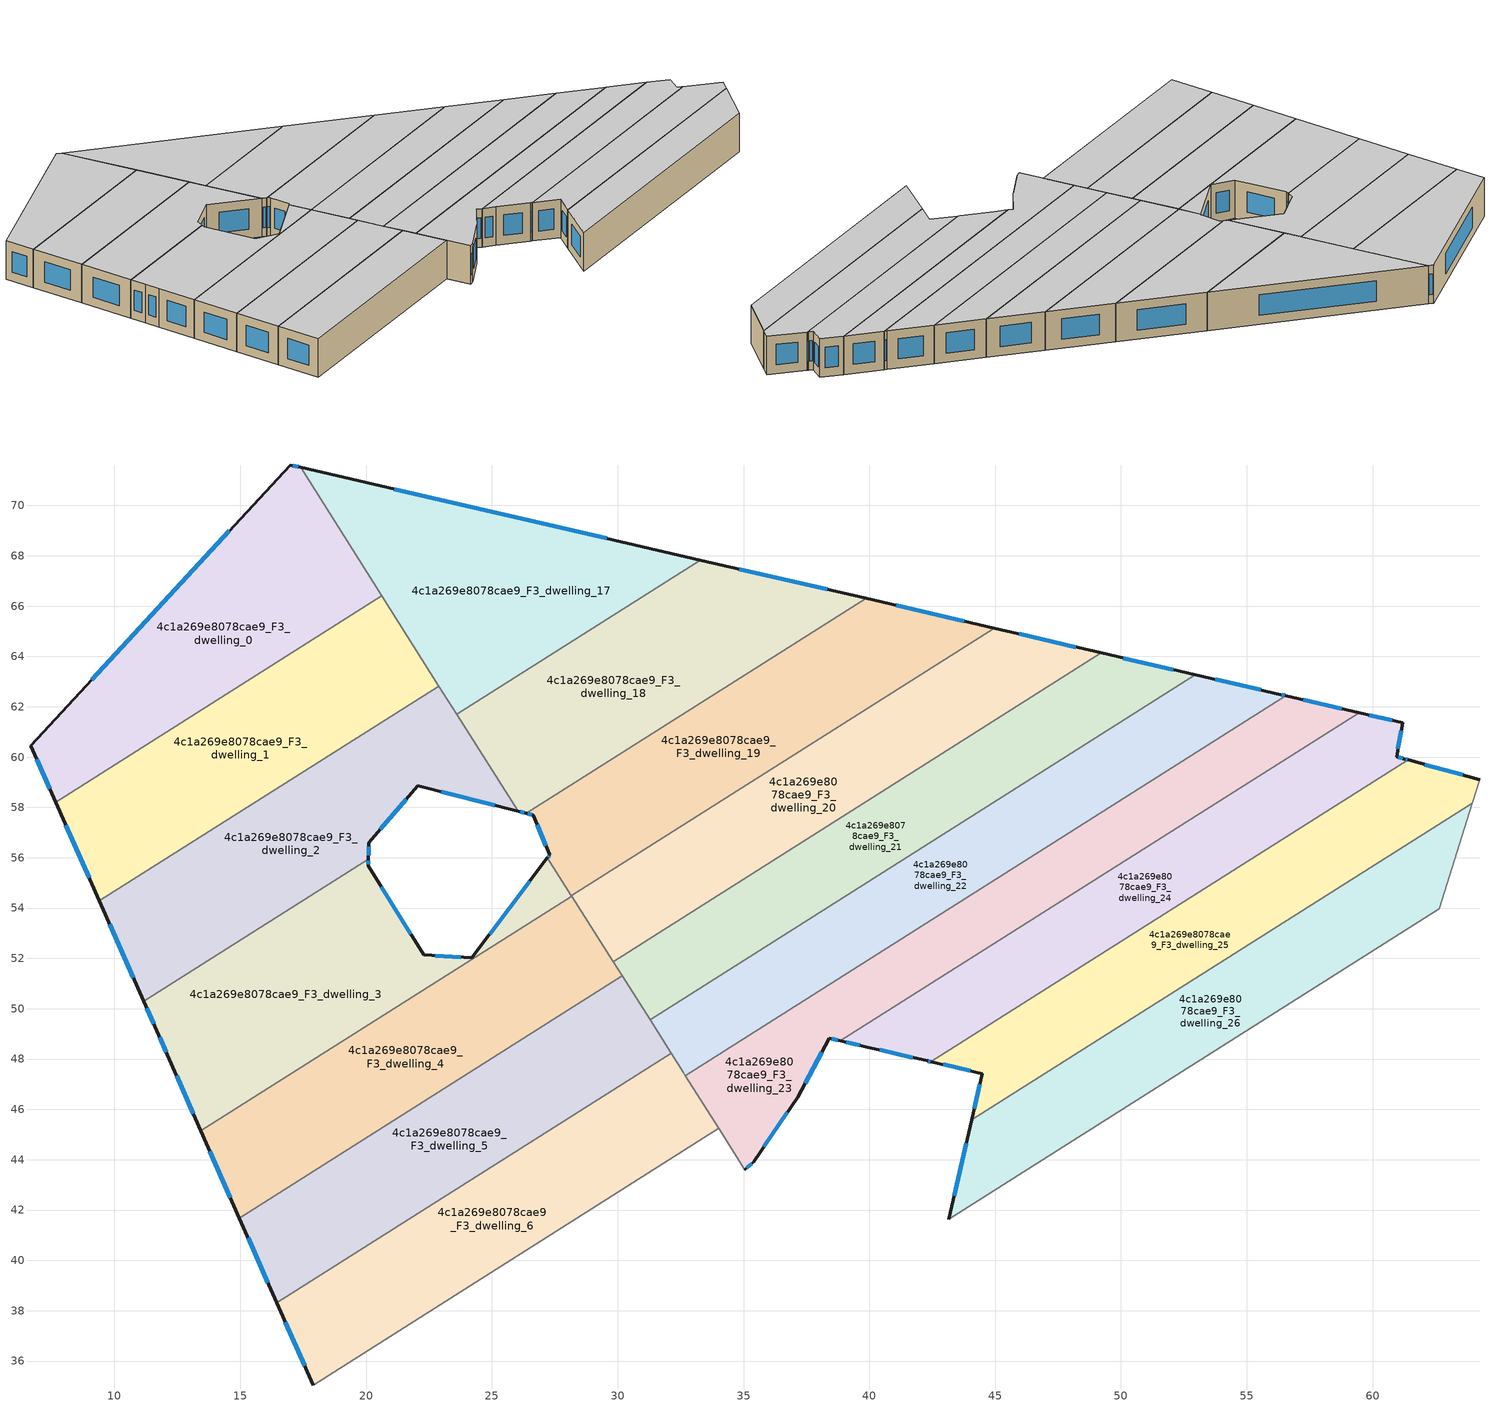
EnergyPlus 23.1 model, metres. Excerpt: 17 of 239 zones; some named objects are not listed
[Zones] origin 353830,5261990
4c1a269e8078cae9_F3_dwelling_0
 floor to 4c1a269e8078cae9_F2_dwelling_0 (EU_floor_Construction): 17.4,71.51 20.62,66.41 7.66,58.21 6.68,60.45 16.98,71.61 z9
 wall outside (EU_wall_Construction): 17.4,71.51 16.98,71.61 6.68,60.45 7.66,58.21 z9:12
 wall to 4c1a269e8078cae9_F3_dwelling_1 (EU_wall_Construction): 7.66,58.21 20.62,66.41 z9:12
 wall to 4c1a269e8078cae9_F3_dwelling_17 (EU_wall_Construction): 20.62,66.41 17.4,71.51 z9:12
 window (EU_Window_Construction): 6.91,59.92 7.43,58.74 / 14.56,68.99 9.1,63.07 / 17.3,71.53 17.08,71.59 z9.7:11.3
 ceiling to 4c1a269e8078cae9_F4_dwelling_0 (EU_floor_Construction): 20.62,66.41 17.4,71.51 16.98,71.61 6.68,60.45 7.66,58.21 z12
4c1a269e8078cae9_F3_dwelling_1
 floor to 4c1a269e8078cae9_F2_dwelling_1 (EU_floor_Construction): 20.62,66.41 22.9,62.82 9.4,54.29 7.66,58.21 z9
 wall outside (EU_wall_Construction): 7.66,58.21 9.4,54.29 z9:12
 wall to 4c1a269e8078cae9_F3_dwelling_2 (EU_wall_Construction): 9.4,54.29 22.9,62.82 z9:12
 wall to 4c1a269e8078cae9_F3_dwelling_17 (EU_wall_Construction): 22.9,62.82 20.62,66.41 z9:12
 window (EU_Window_Construction): 8.07,57.29 8.99,55.21 z9.7:11.3
 ceiling to 4c1a269e8078cae9_F4_dwelling_1 (EU_floor_Construction): 22.9,62.82 20.62,66.41 7.66,58.21 9.4,54.29 z12
4c1a269e8078cae9_F3_dwelling_17
 floor to 4c1a269e8078cae9_F2_dwelling_17 (EU_floor_Construction): 33.29,67.83 23.6,61.7 17.4,71.51 z9
 wall outside (EU_wall_Construction): 33.29,67.83 17.4,71.51 z9:12
 wall to 4c1a269e8078cae9_F3_dwelling_18 (EU_wall_Construction): 23.6,61.7 33.29,67.83 z9:12
 wall to 4c1a269e8078cae9_F3_dwelling_2 (EU_wall_Construction): 22.9,62.82 23.6,61.7 z9:12
 window (EU_Window_Construction): 29.56,68.69 21.13,70.65 z9.7:11.3
 ceiling to 4c1a269e8078cae9_F4_dwelling_17 (EU_floor_Construction): 33.29,67.83 17.4,71.51 23.6,61.7 z12
4c1a269e8078cae9_F3_dwelling_18
 floor to 4c1a269e8078cae9_F2_dwelling_18 (EU_floor_Construction): 39.87,66.3 26.36,57.76 26.05,57.84 23.6,61.7 33.29,67.83 z9
 wall outside (EU_wall_Construction): 39.87,66.3 33.29,67.83 / 26.05,57.84 26.36,57.76 z9:12
 wall to 4c1a269e8078cae9_F3_dwelling_19 (EU_wall_Construction): 26.36,57.76 39.87,66.3 z9:12
 wall to 4c1a269e8078cae9_F3_dwelling_2 (EU_wall_Construction): 23.6,61.7 26.05,57.84 z9:12
 window (EU_Window_Construction): 38.32,66.66 34.83,67.47 / 26.12,57.82 26.29,57.78 z9.7:11.3
 ceiling to 4c1a269e8078cae9_F4_dwelling_18 (EU_floor_Construction): 39.87,66.3 33.29,67.83 23.6,61.7 26.05,57.84 26.36,57.76 z12
4c1a269e8078cae9_F3_dwelling_19
 floor to 4c1a269e8078cae9_F2_dwelling_19 (EU_floor_Construction): 44.96,65.12 28.16,54.5 27.21,56 27.3,56.12 26.64,57.69 26.36,57.76 39.87,66.3 z9
 wall outside (EU_wall_Construction): 26.36,57.76 26.64,57.69 27.3,56.12 27.21,56 / 44.96,65.12 39.87,66.3 z9:12
 wall to 4c1a269e8078cae9_F3_dwelling_20 (EU_wall_Construction): 28.16,54.5 44.96,65.12 z9:12
 wall to 4c1a269e8078cae9_F3_dwelling_3 (EU_wall_Construction): 27.21,56 28.16,54.5 z9:12
 window (EU_Window_Construction): 26.43,57.74 26.58,57.71 / 43.76,65.4 41.06,66.03 / 27.28,56.09 27.23,56.03 / 26.8,57.32 27.14,56.49 z9.7:11.3
 ceiling to 4c1a269e8078cae9_F4_dwelling_19 (EU_floor_Construction): 44.96,65.12 39.87,66.3 26.36,57.76 26.64,57.69 27.3,56.12 27.21,56 28.16,54.5 z12
4c1a269e8078cae9_F3_dwelling_2
 floor to 4c1a269e8078cae9_F2_dwelling_2 (EU_floor_Construction): 22.9,62.82 26.05,57.84 22.06,58.86 20.11,56.6 20.09,55.94 11.17,50.29 9.4,54.29 z9
 wall outside (EU_wall_Construction): 20.09,55.94 20.11,56.6 22.06,58.86 26.05,57.84 / 9.4,54.29 11.17,50.29 z9:12
 wall to 4c1a269e8078cae9_F3_dwelling_3 (EU_wall_Construction): 11.17,50.29 20.09,55.94 z9:12
 window (EU_Window_Construction): 23,58.62 25.11,58.08 / 20.57,57.13 21.6,58.33 / 20.1,56.09 20.11,56.44 / 9.82,53.35 10.75,51.23 z9.7:11.3
 ceiling to 4c1a269e8078cae9_F4_dwelling_2 (EU_floor_Construction): 26.05,57.84 22.9,62.82 9.4,54.29 11.17,50.29 20.09,55.94 20.11,56.6 22.06,58.86 z12
4c1a269e8078cae9_F3_dwelling_20
 floor to 4c1a269e8078cae9_F2_dwelling_20 (EU_floor_Construction): 49.21,64.14 29.82,51.88 28.16,54.5 44.96,65.12 z9
 wall outside (EU_wall_Construction): 49.21,64.14 44.96,65.12 z9:12
 wall to 4c1a269e8078cae9_F3_dwelling_21 (EU_wall_Construction): 29.82,51.88 49.21,64.14 z9:12
 wall to 4c1a269e8078cae9_F3_dwelling_4 (EU_wall_Construction): 28.17,54.48 29.82,51.88 z9:12
 wall to 4c1a269e8078cae9_F3_dwelling_3 (EU_wall_Construction): 28.16,54.5 28.17,54.48 z9:12
 window (EU_Window_Construction): 48.21,64.37 45.95,64.89 z9.7:11.3
 ceiling to 4c1a269e8078cae9_F4_dwelling_20 (EU_floor_Construction): 49.21,64.14 44.96,65.12 28.16,54.5 29.82,51.88 z12
4c1a269e8078cae9_F3_dwelling_21
 floor to 4c1a269e8078cae9_F2_dwelling_21 (EU_floor_Construction): 52.96,63.27 31.28,49.56 29.82,51.88 49.21,64.14 z9
 wall outside (EU_wall_Construction): 52.96,63.27 49.21,64.14 z9:12
 wall to 4c1a269e8078cae9_F3_dwelling_22 (EU_wall_Construction): 31.28,49.56 52.96,63.27 z9:12
 wall to 4c1a269e8078cae9_F3_dwelling_5 (EU_wall_Construction): 30.18,51.31 31.28,49.56 z9:12
 wall to 4c1a269e8078cae9_F3_dwelling_4 (EU_wall_Construction): 29.82,51.88 30.18,51.31 z9:12
 window (EU_Window_Construction): 52.08,63.48 50.09,63.94 z9.7:11.3
 ceiling to 4c1a269e8078cae9_F4_dwelling_21 (EU_floor_Construction): 52.96,63.27 49.21,64.14 29.82,51.88 31.28,49.56 z12
4c1a269e8078cae9_F3_dwelling_22
 floor to 4c1a269e8078cae9_F2_dwelling_22 (EU_floor_Construction): 56.34,62.49 56.55,62.44 32.69,47.34 32.61,47.47 31.28,49.56 52.96,63.27 z9
 wall outside (EU_wall_Construction): 56.55,62.44 56.34,62.49 52.96,63.27 z9:12
 wall to 4c1a269e8078cae9_F3_dwelling_23 (EU_wall_Construction): 32.69,47.34 56.55,62.44 z9:12
 wall to 4c1a269e8078cae9_F3_dwelling_6 (EU_wall_Construction): 32.12,48.23 32.61,47.47 32.69,47.34 z9:12
 wall to 4c1a269e8078cae9_F3_dwelling_5 (EU_wall_Construction): 31.28,49.56 32.12,48.23 z9:12
 window (EU_Window_Construction): 55.55,62.67 53.75,63.09 / 56.5,62.45 56.39,62.47 z9.7:11.3
 ceiling to 4c1a269e8078cae9_F4_dwelling_22 (EU_floor_Construction): 56.55,62.44 56.34,62.49 52.96,63.27 31.28,49.56 32.61,47.47 32.69,47.34 z12
4c1a269e8078cae9_F3_dwelling_23
 floor to 4c1a269e8078cae9_F2_dwelling_23 (EU_floor_Construction): 59.47,61.76 38.85,48.72 38.4,48.82 37.15,46.49 35.4,43.92 35.06,43.6 32.69,47.34 56.55,62.44 z9
 wall outside (EU_wall_Construction): 59.47,61.76 56.55,62.44 / 35.06,43.6 35.4,43.92 37.15,46.49 38.4,48.82 38.85,48.72 z9:12
 wall to 4c1a269e8078cae9_F3_dwelling_24 (EU_wall_Construction): 38.85,48.72 59.47,61.76 z9:12
 wall to 4c1a269e8078cae9_F3_dwelling_7 (EU_wall_Construction): 34.01,45.25 35.06,43.6 z9:12
 wall to 4c1a269e8078cae9_F3_dwelling_6 (EU_wall_Construction): 32.69,47.34 34.01,45.25 z9:12
 window (EU_Window_Construction): 58.78,61.92 57.23,62.28 / 38.51,48.8 38.75,48.74 / 37.45,47.03 38.11,48.27 / 35.81,44.52 36.74,45.88 / 35.14,43.67 35.32,43.84 z9.7:11.3
 ceiling to 4c1a269e8078cae9_F4_dwelling_23 (EU_floor_Construction): 59.47,61.76 56.55,62.44 32.69,47.34 35.06,43.6 35.4,43.92 37.15,46.49 38.4,48.82 38.85,48.72 z12
4c1a269e8078cae9_F3_dwelling_24
 floor to 4c1a269e8078cae9_F2_dwelling_24 (EU_floor_Construction): 61.19,61.36 60.95,60.01 61.28,59.92 61.41,59.89 42.45,47.89 42.31,47.93 39.84,48.5 38.85,48.72 59.47,61.76 z9
 wall outside (EU_wall_Construction): 38.85,48.72 39.84,48.5 42.31,47.93 42.45,47.89 / 61.41,59.89 61.28,59.92 60.95,60.01 61.19,61.36 59.47,61.76 z9:12
 wall to 4c1a269e8078cae9_F3_dwelling_25 (EU_wall_Construction): 42.45,47.89 61.41,59.89 z9:12
 window (EU_Window_Construction): 40.42,48.36 41.73,48.06 / 39.08,48.67 39.61,48.55 / 60.79,61.46 59.87,61.67 / 61.01,60.33 61.13,61.05 / 61.2,59.94 61.03,59.99 / 61.38,59.9 61.31,59.92 / 42.34,47.92 42.42,47.9 z9.7:11.3
 ceiling to 4c1a269e8078cae9_F4_dwelling_24 (EU_floor_Construction): 61.41,59.89 61.28,59.92 60.95,60.01 61.19,61.36 59.47,61.76 38.85,48.72 39.84,48.5 42.31,47.93 42.45,47.89 z12
4c1a269e8078cae9_F3_dwelling_25
 floor to 4c1a269e8078cae9_F2_dwelling_25 (EU_floor_Construction): 64.25,59.11 63.96,58.17 44.07,45.59 44.49,47.42 42.45,47.89 61.41,59.89 z9
 wall outside (EU_wall_Construction): 42.45,47.89 44.49,47.42 44.07,45.59 / 64.25,59.11 61.41,59.89 z9:12
 wall to 4c1a269e8078cae9_F3_dwelling_26 (EU_wall_Construction): 44.07,45.59 63.96,58.17 z9:12
 wall adiabatic (EU_wall_Construction): 63.96,58.17 64.25,59.11 z9:12
 window (EU_Window_Construction): 44.4,46.99 44.17,46.02 / 42.93,47.78 44.01,47.53 / 63.58,59.29 62.07,59.7 z9.7:11.3
 ceiling to 4c1a269e8078cae9_F4_dwelling_25 (EU_floor_Construction): 63.96,58.17 64.25,59.11 61.41,59.89 42.45,47.89 44.49,47.42 44.07,45.59 z12
4c1a269e8078cae9_F3_dwelling_26
 floor to 4c1a269e8078cae9_F2_dwelling_26 (EU_floor_Construction): 63.96,58.17 62.66,53.97 43.16,41.63 44.07,45.59 z9
 wall outside (EU_wall_Construction): 44.07,45.59 43.16,41.63 z9:12
 wall to 4c1a269e8078cae9_F3_dwelling_27 (EU_wall_Construction): 43.16,41.63 62.66,53.97 z9:12
 wall adiabatic (EU_wall_Construction): 62.66,53.97 63.96,58.17 z9:12
 window (EU_Window_Construction): 43.86,44.66 43.37,42.56 z9.7:11.3
 ceiling to 4c1a269e8078cae9_F4_dwelling_26 (EU_floor_Construction): 62.66,53.97 63.96,58.17 44.07,45.59 43.16,41.63 z12
4c1a269e8078cae9_F3_dwelling_3
 floor to 4c1a269e8078cae9_F2_dwelling_3 (EU_floor_Construction): 27.21,56 28.17,54.48 13.43,45.15 12.18,48 11.69,49.12 11.17,50.29 20.09,55.94 20.09,55.67 22.29,52.14 24.21,52.02 z9
 wall outside (EU_wall_Construction): 27.21,56 24.21,52.02 22.29,52.14 20.09,55.67 20.09,55.94 / 11.17,50.29 11.69,49.12 12.18,48 13.43,45.15 z9:12
 wall to 4c1a269e8078cae9_F3_dwelling_4 (EU_wall_Construction): 13.43,45.15 28.17,54.48 z9:12
 window (EU_Window_Construction): 20.09,55.74 20.09,55.88 / 21.77,52.97 20.61,54.84 / 23.76,52.05 22.74,52.11 / 26.51,55.07 24.91,52.96 / 12.47,47.33 13.14,45.82 / 11.8,48.86 12.06,48.26 / 11.29,50.02 11.57,49.4 z9.7:11.3
 ceiling to 4c1a269e8078cae9_F4_dwelling_3 (EU_floor_Construction): 24.21,52.02 22.29,52.14 20.09,55.67 20.09,55.94 11.17,50.29 11.69,49.12 12.18,48 13.43,45.15 28.17,54.48 27.21,56 z12
4c1a269e8078cae9_F3_dwelling_4
 floor to 4c1a269e8078cae9_F2_dwelling_4 (EU_floor_Construction): 28.17,54.48 30.18,51.31 14.97,41.68 13.43,45.15 z9
 wall outside (EU_wall_Construction): 13.43,45.15 14.97,41.68 z9:12
 wall to 4c1a269e8078cae9_F3_dwelling_5 (EU_wall_Construction): 14.97,41.68 30.18,51.31 z9:12
 window (EU_Window_Construction): 13.79,44.34 14.61,42.5 z9.7:11.3
 ceiling to 4c1a269e8078cae9_F4_dwelling_4 (EU_floor_Construction): 30.18,51.31 28.17,54.48 13.43,45.15 14.97,41.68 z12
4c1a269e8078cae9_F3_dwelling_5
 floor to 4c1a269e8078cae9_F2_dwelling_5 (EU_floor_Construction): 30.18,51.31 32.12,48.23 16.45,38.32 14.97,41.68 z9
 wall outside (EU_wall_Construction): 14.97,41.68 16.45,38.32 z9:12
 wall to 4c1a269e8078cae9_F3_dwelling_6 (EU_wall_Construction): 16.45,38.32 32.12,48.23 z9:12
 window (EU_Window_Construction): 15.31,40.89 16.1,39.11 z9.7:11.3
 ceiling to 4c1a269e8078cae9_F4_dwelling_5 (EU_floor_Construction): 32.12,48.23 30.18,51.31 14.97,41.68 16.45,38.32 z12
4c1a269e8078cae9_F3_dwelling_6
 floor to 4c1a269e8078cae9_F2_dwelling_6 (EU_floor_Construction): 32.12,48.23 34.01,45.25 17.89,35.05 16.45,38.32 z9
 wall outside (EU_wall_Construction): 16.45,38.32 17.89,35.05 z9:12
 wall to 4c1a269e8078cae9_F3_dwelling_7 (EU_wall_Construction): 17.89,35.05 34.01,45.25 z9:12
 window (EU_Window_Construction): 16.79,37.55 17.56,35.82 z9.7:11.3
 ceiling to 4c1a269e8078cae9_F4_dwelling_6 (EU_floor_Construction): 34.01,45.25 32.12,48.23 16.45,38.32 17.89,35.05 z12
[Building]
EU S2 Campaign: North Axis=0; Terrain=City; Solar Distribution=FullExterior
[Site:Location]
Budapest.Ferenc.Liszt.Intl.AP: Latitude=47.437; Longitude=19.256; Time Zone=1; Elevation=185
[SizingPeriod:WeatherFileDays]
AnnualSizingPeriod: Begin Month=1; Begin Day of Month=1; End Month=12; End Day of Month=31; Day of Week for Start Day=Monday; Use Weather File Daylight Saving Period=No; Use Weather File Rain and Snow Indicators=No
[MATERIAL]
EU_InternalMass_Material: Roughness=MediumRough; Thickness=0.1; Conductivity=1; Density=1800; Specific Heat=900; Thermal Absorptance=0.9; Solar Absorptance=0.7; Visible Absorptance=0.7
[MATERIAL:NOMASS] Roughness=MediumRough; Thermal Absorptance=0.9; Solar Absorptance=0.7; Visible Absorptance=0.7
Name | Thermal Resistance
EU_wall_NoMass | 0.832559
EU_floor_NoMass | 0.872794
[WINDOWMATERIAL:SIMPLEGLAZINGSYSTEM]
EU_Window_SimpleGlazing: UFactor=2.79869; Solar Heat Gain Coefficient=0.75; Visible Transmittance=0.75
[CONSTRUCTION]
EU_wall_Construction: EU_wall_NoMass
EU_floor_Construction: EU_floor_NoMass
EU_Window_Construction: EU_Window_SimpleGlazing
EU_InternalMass_Construction: EU_InternalMass_Material
[ZONE] Type=1; Multiplier=1; Ceiling Height=autocalculate; Floor Area=autocalculate; Part of Total Floor Area=Yes
Name | Volume
4c1a269e8078cae9_F3_dwelling_0 | 199.47
4c1a269e8078cae9_F3_dwelling_1 | 199.476
4c1a269e8078cae9_F3_dwelling_17 | 199.45
4c1a269e8078cae9_F3_dwelling_18 | 199.473
4c1a269e8078cae9_F3_dwelling_19 | 199.465
4c1a269e8078cae9_F3_dwelling_2 | 202.986
4c1a269e8078cae9_F3_dwelling_20; 4c1a269e8078cae9_F3_dwelling_26 | 199.463
4c1a269e8078cae9_F3_dwelling_21 | 199.5
4c1a269e8078cae9_F3_dwelling_22 | 212.153
4c1a269e8078cae9_F3_dwelling_23 | 206.153
4c1a269e8078cae9_F3_dwelling_24 | 186.846
4c1a269e8078cae9_F3_dwelling_25 | 192.716
4c1a269e8078cae9_F3_dwelling_3 | 195.958
4c1a269e8078cae9_F3_dwelling_4 | 199.49
4c1a269e8078cae9_F3_dwelling_5 | 199.446
4c1a269e8078cae9_F3_dwelling_6 | 199.474
[INTERNALMASS] Construction=EU_InternalMass_Construction
Name | Zone or ZoneList | Surface Area
4c1a269e8078cae9_F3_dwelling_0_EU_InternalMass | 4c1a269e8078cae9_F3_dwelling_0 | 66.4902
4c1a269e8078cae9_F3_dwelling_1_EU_InternalMass | 4c1a269e8078cae9_F3_dwelling_1 | 66.4919
4c1a269e8078cae9_F3_dwelling_2_EU_InternalMass | 4c1a269e8078cae9_F3_dwelling_2 | 67.662
4c1a269e8078cae9_F3_dwelling_3_EU_InternalMass | 4c1a269e8078cae9_F3_dwelling_3 | 65.3195
4c1a269e8078cae9_F3_dwelling_4_EU_InternalMass | 4c1a269e8078cae9_F3_dwelling_4 | 66.4966
4c1a269e8078cae9_F3_dwelling_5_EU_InternalMass | 4c1a269e8078cae9_F3_dwelling_5 | 66.482
4c1a269e8078cae9_F3_dwelling_6_EU_InternalMass | 4c1a269e8078cae9_F3_dwelling_6 | 66.4914
4c1a269e8078cae9_F3_dwelling_17_EU_InternalMass | 4c1a269e8078cae9_F3_dwelling_17 | 66.4834
4c1a269e8078cae9_F3_dwelling_18_EU_InternalMass | 4c1a269e8078cae9_F3_dwelling_18 | 66.4909
4c1a269e8078cae9_F3_dwelling_19_EU_InternalMass | 4c1a269e8078cae9_F3_dwelling_19 | 66.4884
4c1a269e8078cae9_F3_dwelling_20_EU_InternalMass | 4c1a269e8078cae9_F3_dwelling_20 | 66.4875
4c1a269e8078cae9_F3_dwelling_21_EU_InternalMass | 4c1a269e8078cae9_F3_dwelling_21 | 66.5001
4c1a269e8078cae9_F3_dwelling_22_EU_InternalMass | 4c1a269e8078cae9_F3_dwelling_22 | 70.714
4c1a269e8078cae9_F3_dwelling_23_EU_InternalMass | 4c1a269e8078cae9_F3_dwelling_23 | 68.7216
4c1a269e8078cae9_F3_dwelling_24_EU_InternalMass | 4c1a269e8078cae9_F3_dwelling_24 | 62.2798
4c1a269e8078cae9_F3_dwelling_25_EU_InternalMass | 4c1a269e8078cae9_F3_dwelling_25 | 64.2409
4c1a269e8078cae9_F3_dwelling_26_EU_InternalMass | 4c1a269e8078cae9_F3_dwelling_26 | 66.4879
[OTHEREQUIPMENT] Fuel Type=Electricity; Design Level Calculation Method=Watts/Area; Power per Zone Floor Area=1; Fraction Latent=0; Fraction Radiant=0; Fraction Lost=0; Carbon Dioxide Generation Rate=0; EndUse Subcategory=EU_Step8_InternalGains
Name | Zone or ZoneList or Space or SpaceList | Schedule
EU_Step8_InternalGain_4c1a269e8078cae9_F3_dwelling_0_f000 | 4c1a269e8078cae9_F3_dwelling_0 | EU_Step8_GainSchedule_4c1a269e8078cae9_F3_dwelling_0_f000
EU_Step8_InternalGain_4c1a269e8078cae9_F3_dwelling_1_f000 | 4c1a269e8078cae9_F3_dwelling_1 | EU_Step8_GainSchedule_4c1a269e8078cae9_F3_dwelling_1_f000
EU_Step8_InternalGain_4c1a269e8078cae9_F3_dwelling_2_f000 | 4c1a269e8078cae9_F3_dwelling_2 | EU_Step8_GainSchedule_4c1a269e8078cae9_F3_dwelling_2_f000
EU_Step8_InternalGain_4c1a269e8078cae9_F3_dwelling_3_f000 | 4c1a269e8078cae9_F3_dwelling_3 | EU_Step8_GainSchedule_4c1a269e8078cae9_F3_dwelling_3_f000
EU_Step8_InternalGain_4c1a269e8078cae9_F3_dwelling_4_f000 | 4c1a269e8078cae9_F3_dwelling_4 | EU_Step8_GainSchedule_4c1a269e8078cae9_F3_dwelling_4_f000
EU_Step8_InternalGain_4c1a269e8078cae9_F3_dwelling_5_f000 | 4c1a269e8078cae9_F3_dwelling_5 | EU_Step8_GainSchedule_4c1a269e8078cae9_F3_dwelling_5_f000
EU_Step8_InternalGain_4c1a269e8078cae9_F3_dwelling_6_f000 | 4c1a269e8078cae9_F3_dwelling_6 | EU_Step8_GainSchedule_4c1a269e8078cae9_F3_dwelling_6_f000
EU_Step8_InternalGain_4c1a269e8078cae9_F3_dwelling_17_f000 | 4c1a269e8078cae9_F3_dwelling_17 | EU_Step8_GainSchedule_4c1a269e8078cae9_F3_dwelling_17_f000
EU_Step8_InternalGain_4c1a269e8078cae9_F3_dwelling_18_f000 | 4c1a269e8078cae9_F3_dwelling_18 | EU_Step8_GainSchedule_4c1a269e8078cae9_F3_dwelling_18_f000
EU_Step8_InternalGain_4c1a269e8078cae9_F3_dwelling_19_f000 | 4c1a269e8078cae9_F3_dwelling_19 | EU_Step8_GainSchedule_4c1a269e8078cae9_F3_dwelling_19_f000
EU_Step8_InternalGain_4c1a269e8078cae9_F3_dwelling_20_f000 | 4c1a269e8078cae9_F3_dwelling_20 | EU_Step8_GainSchedule_4c1a269e8078cae9_F3_dwelling_20_f000
EU_Step8_InternalGain_4c1a269e8078cae9_F3_dwelling_21_f000 | 4c1a269e8078cae9_F3_dwelling_21 | EU_Step8_GainSchedule_4c1a269e8078cae9_F3_dwelling_21_f000
EU_Step8_InternalGain_4c1a269e8078cae9_F3_dwelling_22_f000 | 4c1a269e8078cae9_F3_dwelling_22 | EU_Step8_GainSchedule_4c1a269e8078cae9_F3_dwelling_22_f000
EU_Step8_InternalGain_4c1a269e8078cae9_F3_dwelling_23_f000 | 4c1a269e8078cae9_F3_dwelling_23 | EU_Step8_GainSchedule_4c1a269e8078cae9_F3_dwelling_23_f000
EU_Step8_InternalGain_4c1a269e8078cae9_F3_dwelling_24_f000 | 4c1a269e8078cae9_F3_dwelling_24 | EU_Step8_GainSchedule_4c1a269e8078cae9_F3_dwelling_24_f000
EU_Step8_InternalGain_4c1a269e8078cae9_F3_dwelling_25_f000 | 4c1a269e8078cae9_F3_dwelling_25 | EU_Step8_GainSchedule_4c1a269e8078cae9_F3_dwelling_25_f000
EU_Step8_InternalGain_4c1a269e8078cae9_F3_dwelling_26_f000 | 4c1a269e8078cae9_F3_dwelling_26 | EU_Step8_GainSchedule_4c1a269e8078cae9_F3_dwelling_26_f000
[ZONEVENTILATION:DESIGNFLOWRATE] Schedule=EU_AlwaysOn; Design Flow Rate Calculation Method=AirChanges/Hour; Air Changes per Hour=0.475469; Ventilation Type=Natural; Fan Pressure Rise=0; Fan Total Efficiency=1; Constant Term Coefficient=1; Temperature Term Coefficient=0; Velocity Term Coefficient=0; Velocity Squared Term Coefficient=0; Minimum Indoor Temperature=-100; Maximum Indoor Temperature=100; Delta Temperature=-100; Minimum Outdoor Temperature=-100; Maximum Outdoor Temperature=100; Maximum Wind Speed=40
Name | Zone or ZoneList or Space or SpaceList
EU_ConstantAir_4c1a269e8078cae9_F3_dwelling_0 | 4c1a269e8078cae9_F3_dwelling_0
EU_ConstantAir_4c1a269e8078cae9_F3_dwelling_1 | 4c1a269e8078cae9_F3_dwelling_1
EU_ConstantAir_4c1a269e8078cae9_F3_dwelling_2 | 4c1a269e8078cae9_F3_dwelling_2
EU_ConstantAir_4c1a269e8078cae9_F3_dwelling_3 | 4c1a269e8078cae9_F3_dwelling_3
EU_ConstantAir_4c1a269e8078cae9_F3_dwelling_4 | 4c1a269e8078cae9_F3_dwelling_4
EU_ConstantAir_4c1a269e8078cae9_F3_dwelling_5 | 4c1a269e8078cae9_F3_dwelling_5
EU_ConstantAir_4c1a269e8078cae9_F3_dwelling_6 | 4c1a269e8078cae9_F3_dwelling_6
EU_ConstantAir_4c1a269e8078cae9_F3_dwelling_17 | 4c1a269e8078cae9_F3_dwelling_17
EU_ConstantAir_4c1a269e8078cae9_F3_dwelling_18 | 4c1a269e8078cae9_F3_dwelling_18
EU_ConstantAir_4c1a269e8078cae9_F3_dwelling_19 | 4c1a269e8078cae9_F3_dwelling_19
EU_ConstantAir_4c1a269e8078cae9_F3_dwelling_20 | 4c1a269e8078cae9_F3_dwelling_20
EU_ConstantAir_4c1a269e8078cae9_F3_dwelling_21 | 4c1a269e8078cae9_F3_dwelling_21
EU_ConstantAir_4c1a269e8078cae9_F3_dwelling_22 | 4c1a269e8078cae9_F3_dwelling_22
EU_ConstantAir_4c1a269e8078cae9_F3_dwelling_23 | 4c1a269e8078cae9_F3_dwelling_23
EU_ConstantAir_4c1a269e8078cae9_F3_dwelling_24 | 4c1a269e8078cae9_F3_dwelling_24
EU_ConstantAir_4c1a269e8078cae9_F3_dwelling_25 | 4c1a269e8078cae9_F3_dwelling_25
EU_ConstantAir_4c1a269e8078cae9_F3_dwelling_26 | 4c1a269e8078cae9_F3_dwelling_26
[HVACTEMPLATE:ZONE:IDEALLOADSAIRSYSTEM] System Availability Schedule=EU_AlwaysOn; Maximum Heating Supply Air Temperature=50; Minimum Cooling Supply Air Temperature=13; Maximum Heating Supply Air Humidity Ratio=0.0156; Minimum Cooling Supply Air Humidity Ratio=0.0077; Heating Limit=NoLimit; Cooling Limit=NoLimit; Heating Availability Schedule=EU_AlwaysOn; Cooling Availability Schedule=EU_CoolingOff; Dehumidification Control Type=ConstantSensibleHeatRatio; Cooling Sensible Heat Ratio=0.7; Dehumidification Setpoint=60; Humidification Control Type=None; Humidification Setpoint=30; Outdoor Air Method=None; Outdoor Air Flow Rate per Person=0.00944; Outdoor Air Flow Rate per Zone Floor Area=0; Outdoor Air Flow Rate per Zone=0; Demand Controlled Ventilation Type=None; Outdoor Air Economizer Type=NoEconomizer; Heat Recovery Type=None; Sensible Heat Recovery Effectiveness=0.7; Latent Heat Recovery Effectiveness=0.65
Name | Template Thermostat
4c1a269e8078cae9_F3_dwelling_0 | EU_HeatOnly_4c1a269e8078cae9_F3_dwelling_0
4c1a269e8078cae9_F3_dwelling_1 | EU_HeatOnly_4c1a269e8078cae9_F3_dwelling_1
4c1a269e8078cae9_F3_dwelling_2 | EU_HeatOnly_4c1a269e8078cae9_F3_dwelling_2
4c1a269e8078cae9_F3_dwelling_3 | EU_HeatOnly_4c1a269e8078cae9_F3_dwelling_3
4c1a269e8078cae9_F3_dwelling_4 | EU_HeatOnly_4c1a269e8078cae9_F3_dwelling_4
4c1a269e8078cae9_F3_dwelling_5 | EU_HeatOnly_4c1a269e8078cae9_F3_dwelling_5
4c1a269e8078cae9_F3_dwelling_6 | EU_HeatOnly_4c1a269e8078cae9_F3_dwelling_6
4c1a269e8078cae9_F3_dwelling_17 | EU_HeatOnly_4c1a269e8078cae9_F3_dwelling_17
4c1a269e8078cae9_F3_dwelling_18 | EU_HeatOnly_4c1a269e8078cae9_F3_dwelling_18
4c1a269e8078cae9_F3_dwelling_19 | EU_HeatOnly_4c1a269e8078cae9_F3_dwelling_19
4c1a269e8078cae9_F3_dwelling_20 | EU_HeatOnly_4c1a269e8078cae9_F3_dwelling_20
4c1a269e8078cae9_F3_dwelling_21 | EU_HeatOnly_4c1a269e8078cae9_F3_dwelling_21
4c1a269e8078cae9_F3_dwelling_22 | EU_HeatOnly_4c1a269e8078cae9_F3_dwelling_22
4c1a269e8078cae9_F3_dwelling_23 | EU_HeatOnly_4c1a269e8078cae9_F3_dwelling_23
4c1a269e8078cae9_F3_dwelling_24 | EU_HeatOnly_4c1a269e8078cae9_F3_dwelling_24
4c1a269e8078cae9_F3_dwelling_25 | EU_HeatOnly_4c1a269e8078cae9_F3_dwelling_25
4c1a269e8078cae9_F3_dwelling_26 | EU_HeatOnly_4c1a269e8078cae9_F3_dwelling_26
[SIZING:ZONE] Zone Cooling Design Supply Air Temperature Input Method=SupplyAirTemperature; Zone Cooling Design Supply Air Temperature=13; Zone Heating Design Supply Air Temperature Input Method=SupplyAirTemperature; Zone Heating Design Supply Air Temperature=50; Zone Cooling Design Supply Air Humidity Ratio=0.008; Zone Heating Design Supply Air Humidity Ratio=0.008; Cooling Design Air Flow Method=DesignDay; Cooling Design Air Flow Rate=0; Cooling Minimum Air Flow per Zone Floor Area=0.000762; Cooling Minimum Air Flow=0; Cooling Minimum Air Flow Fraction=0.2; Heating Design Air Flow Method=DesignDay; Heating Design Air Flow Rate=0; Heating Maximum Air Flow per Zone Floor Area=0.002032; Heating Maximum Air Flow=0.141576; Heating Maximum Air Flow Fraction=0.3; Account for Dedicated Outdoor Air System=No; Dedicated Outdoor Air System Control Strategy=NeutralSupplyAir; Dedicated Outdoor Air Low Setpoint Temperature for Design=autosize; Dedicated Outdoor Air High Setpoint Temperature for Design=autosize; Zone Load Sizing Method=Sensible Load Only No Latent Load; Zone Latent Cooling Design Supply Air Humidity Ratio Input Method=HumidityRatioDifference; Zone Cooling Design Supply Air Humidity Ratio Difference=0.005; Zone Latent Heating Design Supply Air Humidity Ratio Input Method=HumidityRatioDifference; Zone Humidification Design Supply Air Humidity Ratio Difference=0.005
4c1a269e8078cae9_F3_dwelling_0; 4c1a269e8078cae9_F3_dwelling_1; 4c1a269e8078cae9_F3_dwelling_2; 4c1a269e8078cae9_F3_dwelling_3; 4c1a269e8078cae9_F3_dwelling_4; 4c1a269e8078cae9_F3_dwelling_5; 4c1a269e8078cae9_F3_dwelling_6; 4c1a269e8078cae9_F3_dwelling_17; 4c1a269e8078cae9_F3_dwelling_18; 4c1a269e8078cae9_F3_dwelling_19; 4c1a269e8078cae9_F3_dwelling_20; 4c1a269e8078cae9_F3_dwelling_21; 4c1a269e8078cae9_F3_dwelling_22; 4c1a269e8078cae9_F3_dwelling_23; 4c1a269e8078cae9_F3_dwelling_24; 4c1a269e8078cae9_F3_dwelling_25; 4c1a269e8078cae9_F3_dwelling_26
[SCHEDULE:CONSTANT]
Name | Hourly Value
EU_AlwaysOn | 1
EU_CoolingOff | 0
[SCHEDULE:FILE] Column Number=1; Rows to Skip at Top=0; Number of Hours of Data=8760; Column Separator=Comma; Interpolate to Timestep=No; Minutes per Item=60; Adjust Schedule for Daylight Savings=Yes
Name | File
EU_Step8_GainSchedule_4c1a269e8078cae9_F3_dwelling_0_f000 | ../../schedules/4c1a269e8078cae9/4c1a269e8078cae9_F3_dwelling_0_f000_gain.csv
EU_Step8_GainSchedule_4c1a269e8078cae9_F3_dwelling_1_f000 | ../../schedules/4c1a269e8078cae9/4c1a269e8078cae9_F3_dwelling_1_f000_gain.csv
EU_Step8_GainSchedule_4c1a269e8078cae9_F3_dwelling_2_f000 | ../../schedules/4c1a269e8078cae9/4c1a269e8078cae9_F3_dwelling_2_f000_gain.csv
EU_Step8_GainSchedule_4c1a269e8078cae9_F3_dwelling_3_f000 | ../../schedules/4c1a269e8078cae9/4c1a269e8078cae9_F3_dwelling_3_f000_gain.csv
EU_Step8_GainSchedule_4c1a269e8078cae9_F3_dwelling_4_f000 | ../../schedules/4c1a269e8078cae9/4c1a269e8078cae9_F3_dwelling_4_f000_gain.csv
EU_Step8_GainSchedule_4c1a269e8078cae9_F3_dwelling_5_f000 | ../../schedules/4c1a269e8078cae9/4c1a269e8078cae9_F3_dwelling_5_f000_gain.csv
EU_Step8_GainSchedule_4c1a269e8078cae9_F3_dwelling_6_f000 | ../../schedules/4c1a269e8078cae9/4c1a269e8078cae9_F3_dwelling_6_f000_gain.csv
EU_Step8_GainSchedule_4c1a269e8078cae9_F3_dwelling_17_f000 | ../../schedules/4c1a269e8078cae9/4c1a269e8078cae9_F3_dwelling_17_f000_gain.csv
EU_Step8_GainSchedule_4c1a269e8078cae9_F3_dwelling_18_f000 | ../../schedules/4c1a269e8078cae9/4c1a269e8078cae9_F3_dwelling_18_f000_gain.csv
EU_Step8_GainSchedule_4c1a269e8078cae9_F3_dwelling_19_f000 | ../../schedules/4c1a269e8078cae9/4c1a269e8078cae9_F3_dwelling_19_f000_gain.csv
EU_Step8_GainSchedule_4c1a269e8078cae9_F3_dwelling_20_f000 | ../../schedules/4c1a269e8078cae9/4c1a269e8078cae9_F3_dwelling_20_f000_gain.csv
EU_Step8_GainSchedule_4c1a269e8078cae9_F3_dwelling_21_f000 | ../../schedules/4c1a269e8078cae9/4c1a269e8078cae9_F3_dwelling_21_f000_gain.csv
EU_Step8_GainSchedule_4c1a269e8078cae9_F3_dwelling_22_f000 | ../../schedules/4c1a269e8078cae9/4c1a269e8078cae9_F3_dwelling_22_f000_gain.csv
EU_Step8_GainSchedule_4c1a269e8078cae9_F3_dwelling_23_f000 | ../../schedules/4c1a269e8078cae9/4c1a269e8078cae9_F3_dwelling_23_f000_gain.csv
EU_Step8_GainSchedule_4c1a269e8078cae9_F3_dwelling_24_f000 | ../../schedules/4c1a269e8078cae9/4c1a269e8078cae9_F3_dwelling_24_f000_gain.csv
EU_Step8_GainSchedule_4c1a269e8078cae9_F3_dwelling_25_f000 | ../../schedules/4c1a269e8078cae9/4c1a269e8078cae9_F3_dwelling_25_f000_gain.csv
EU_Step8_GainSchedule_4c1a269e8078cae9_F3_dwelling_26_f000 | ../../schedules/4c1a269e8078cae9/4c1a269e8078cae9_F3_dwelling_26_f000_gain.csv
